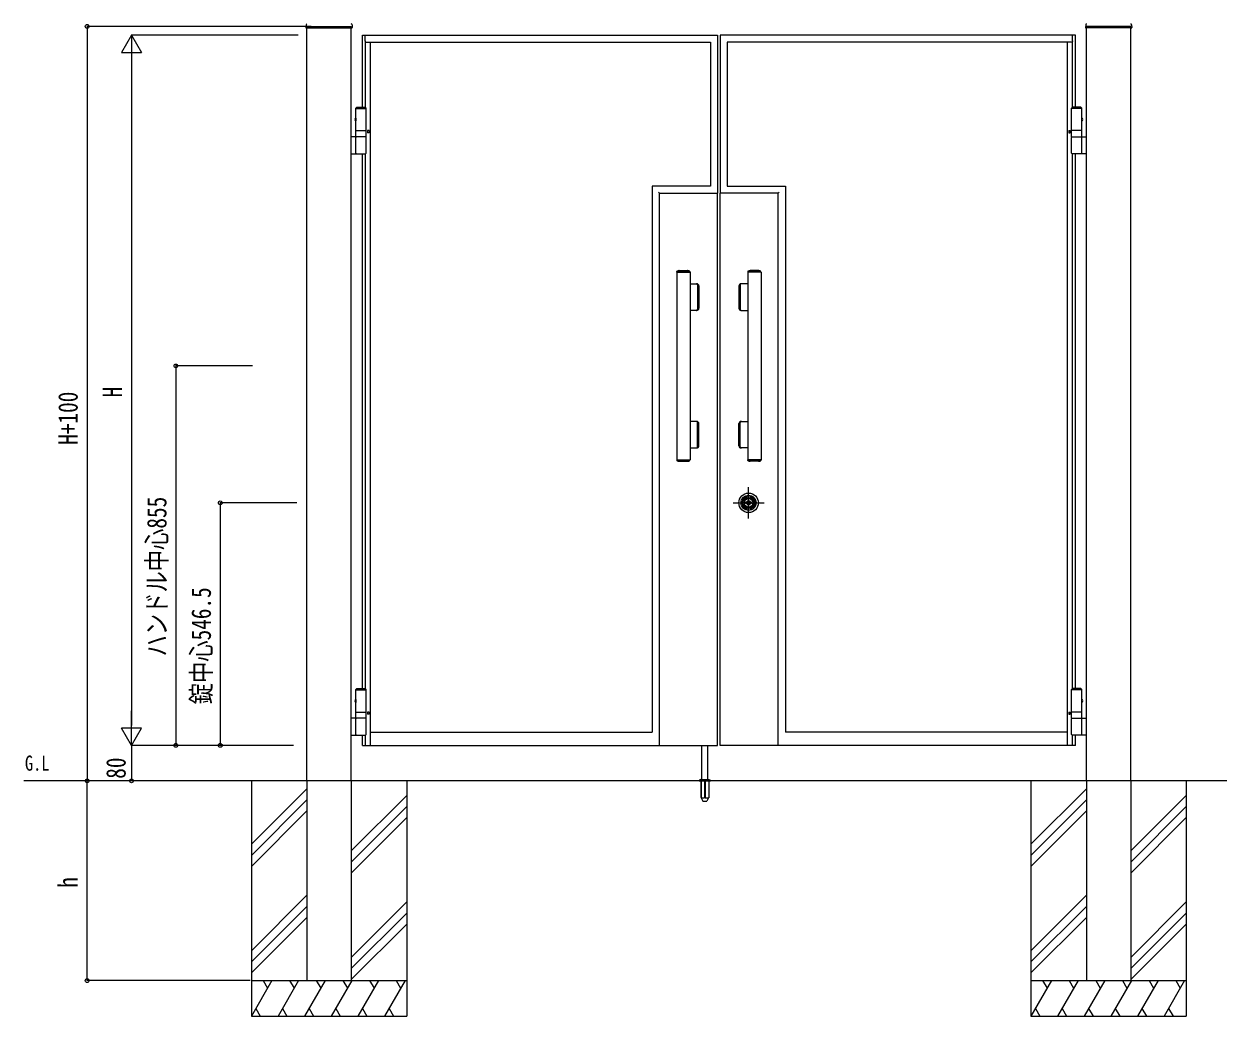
# Model space of a CAD drawing. Units: millimetres, scale not verified. Extents: x -4205 to 4205, y -2970 to 2970.
# Drawn here: x -1570 to 1120, y -658 to 1578 of the extents above; entities that cross this region are included whole.
import ezdxf
from ezdxf.enums import TextEntityAlignment as Align

# ---------------------------------------------------------------- set-up
doc = ezdxf.new("R2010")
doc.units = ezdxf.units.MM
doc.header["$LTSCALE"] = 10
for name, color, linetype in [('0-1_USER1', 3, 'Continuous'), ('0-2_YKK_12', 2, 'Continuous'), ('0-4_YKK_A1', 4, 'Continuous'), ('0-5_YKK_D', 6, 'Continuous')]:
    doc.layers.add(name, color=color, linetype=linetype)
doc.styles.add('ＭＳ ゴシック', font='')
doc.styles.get('ＭＳ ゴシック').set_extended_font_data('MS Gothic')

msp = doc.modelspace()

# ---------------------------------------------------------------- linework, layer by layer
at = {"layer": '0-2_YKK_12'}
for p, q in [((62.02, 463.83), (62.02, 533.83)), ((27.02, 498.83), (97.02, 498.83))]:
    msp.add_line(p, q, dxfattribs=at)
at = {"layer": '0-4_YKK_A1'}
for p, q in [((-934.73, 1576.02), (-935.08, 1569.36)), ((-934.58, 1568.83), (-831.38, 1568.83)), ((-932.98, 1572.33), (-932.98, 1568.83)), ((-932.98, -127.67), (-932.98, 1568.83)), ((-832.98, -127.67), (-832.98, 1568.83)), ((-831.23, 1576.02), (-830.88, 1569.36)), ((821.27, 1576.02), (820.92, 1569.36)), ((924.62, 1568.83), (821.42, 1568.83)), ((823.02, -127.67), (823.02, 1568.83)), ((923.02, 1572.33), (923.02, 1568.83)), ((923.02, -127.67), (923.02, 1568.83)), ((924.77, 1576.02), (925.12, 1569.36)), ((-807.98, 1552.33), (-7.98, 1552.33)), ((-807.98, 1390.33), (-807.98, 1552.33)), ((-801.73, 1539.97), (-801.53, 1537.86)), ((-801.28, 1536.33), (-801.53, 1537.86)), ((-801.28, 1536.33), (-23.98, 1536.33)), ((-801.28, 1390.13), (-801.28, 1536.33)), ((-789.97, -47.67), (-789.98, 1536.33)), ((-7.98, 1552.33), (-7.98, 1196.49)), ((-1.98, 1552.33), (-1.98, 1196.49)), ((798.02, 1552.33), (-1.98, 1552.33)), ((791.32, 1536.33), (14.02, 1536.33)), ((780.01, -47.67), (780.02, 1536.33)), ((791.32, 1536.33), (791.57, 1537.86)), ((791.32, 1390.13), (791.32, 1536.33)), ((791.77, 1539.97), (791.57, 1537.86)), ((798.02, 1390.33), (798.02, 1552.33)), ((-820.48, 1390.33), (-822.48, 1388.33)), ((-822.48, 1388.33), (-799.48, 1388.33)), ((-822.48, 1387.33), (-799.48, 1387.33)), ((-820.48, 1390.33), (-801.48, 1390.33)), ((-801.48, 1390.33), (-799.48, 1388.33)), ((791.52, 1390.33), (789.52, 1388.33)), ((812.52, 1388.33), (789.52, 1388.33)), ((812.52, 1387.33), (789.52, 1387.33)), ((810.52, 1390.33), (791.52, 1390.33)), ((810.52, 1390.33), (812.52, 1388.33)), ((-799.48, 1323.33), (-832.98, 1323.33)), ((-822.48, 1337.33), (-799.48, 1337.33)), ((-822.48, 1286.83), (-822.48, 1321.83)), ((-799.48, 1286.83), (-799.48, 1321.83)), ((-796.43, 1337.33), (-796.43, 1332.33)), ((-793.03, 1337.33), (-796.43, 1337.33)), ((-793.03, 1332.33), (-796.43, 1332.33)), ((-793.04, 1337.33), (-793.04, 1332.33)), ((783.07, 1337.33), (786.47, 1337.33)), ((783.07, 1332.33), (786.47, 1332.33)), ((783.08, 1337.33), (783.08, 1332.33)), ((786.47, 1337.33), (786.47, 1332.33)), ((812.52, 1337.33), (789.52, 1337.33)), ((789.52, 1323.33), (823.02, 1323.33)), ((789.52, 1286.83), (789.52, 1321.83)), ((812.52, 1286.83), (812.52, 1321.83)), ((-832.98, 1285.33), (-800.98, 1285.33)), ((-807.97, 80.33), (-807.97, 1285.33)), ((-801.27, 80.12), (-801.28, 1285.33)), ((823.02, 1285.33), (791.02, 1285.33)), ((791.31, 80.12), (791.32, 1285.33)), ((798.01, 80.33), (798.01, 1285.33)), ((-140.68, 1198.5), (-138.69, 1196.51)), ((-138.67, 1196.49), (-7.98, 1196.49)), ((128.71, 1196.49), (-1.98, 1196.49)), ((130.72, 1198.5), (128.73, 1196.51)), ((-94.73, 1022.33), (-75.23, 1022.33)), ((84.77, 1022.33), (65.27, 1022.33)), ((-99.98, 1018.83), (-99.98, 595.83)), ((-99.98, 1018.83), (-69.98, 1018.83)), ((-99.68, 1018.83), (-99.68, 1020.2)), ((-71.26, 1020.64), (-98.7, 1020.64)), ((-70.28, 1020.2), (-70.28, 1018.83)), ((-69.98, 1018.83), (-69.98, 595.83)), ((60.02, 1018.83), (60.02, 595.83)), ((90.02, 1018.83), (60.02, 1018.83)), ((60.32, 1020.2), (60.32, 1018.83)), ((61.3, 1020.64), (88.74, 1020.64)), ((89.72, 1018.83), (89.72, 1020.2)), ((90.02, 1018.83), (90.02, 595.83)), ((-69.98, 992.33), (-54.53, 992.33)), ((-53.18, 989.83), (-53.18, 934.83)), ((-52.03, 934.83), (-52.03, 989.83)), ((-49.98, 987.33), (-49.98, 937.33)), ((40.02, 987.33), (40.02, 937.33)), ((42.07, 934.83), (42.07, 989.83)), ((43.22, 989.83), (43.22, 934.83)), ((60.02, 992.33), (44.57, 992.33)), ((-54.53, 932.33), (-69.98, 932.33)), ((44.57, 932.33), (60.02, 932.33)), ((-54.53, 682.33), (-69.98, 682.33)), ((-53.18, 624.83), (-53.18, 679.83)), ((-52.03, 679.83), (-52.03, 624.83)), ((-49.98, 627.33), (-49.98, 677.33)), ((40.02, 627.33), (40.02, 677.33)), ((42.07, 679.83), (42.07, 624.83)), ((43.22, 624.83), (43.22, 679.83)), ((44.57, 682.33), (60.02, 682.33)), ((-69.98, 622.33), (-54.53, 622.33)), ((60.02, 622.33), (44.57, 622.33)), ((-99.98, 595.83), (-69.98, 595.83)), ((-99.68, 595.83), (-99.68, 594.46)), ((-71.26, 594.02), (-98.7, 594.02)), ((-94.73, 592.33), (-75.23, 592.33)), ((-70.28, 594.46), (-70.28, 595.83)), ((90.02, 595.83), (60.02, 595.83)), ((60.32, 594.46), (60.32, 595.83)), ((61.3, 594.02), (88.74, 594.02)), ((84.77, 592.33), (65.27, 592.33)), ((89.72, 595.83), (89.72, 594.46)), ((55.32, 497.18), (55.32, 500.48)), ((57.83, 500.48), (55.32, 500.48)), ((57.83, 497.18), (55.32, 497.18)), ((57.86, 497.89), (57.86, 499.77)), ((58.16, 500.07), (58.81, 500.07)), ((58.16, 497.59), (58.81, 497.59)), ((58.92, 500.11), (59.11, 500.23)), ((58.92, 497.55), (59.11, 497.42)), ((59.11, 500.23), (60.17, 500.23)), ((59.11, 497.42), (60.17, 497.42)), ((60.17, 500.23), (60.27, 499.86)), ((60.17, 497.42), (60.33, 498)), ((60.42, 499.86), (60.27, 499.86)), ((60.52, 498.15), (60.71, 498.15)), ((60.98, 498.96), (60.7, 499.68)), ((60.98, 497.79), (60.9, 498.02)), ((60.98, 497.79), (62.13, 497.79)), ((61.12, 498.87), (61.35, 498.87)), ((61.5, 498.99), (61.61, 499.62)), ((63.06, 499.86), (61.91, 499.86)), ((62.54, 498.67), (62.43, 498.04)), ((62.92, 498.79), (62.69, 498.79)), ((63.06, 499.86), (63.14, 499.64)), ((63.06, 498.7), (63.34, 497.98)), ((63.52, 499.51), (63.33, 499.51)), ((63.62, 497.79), (63.77, 497.79)), ((63.86, 500.23), (63.71, 499.66)), ((63.86, 497.42), (63.77, 497.79)), ((64.93, 500.23), (63.86, 500.23)), ((65.12, 500.11), (64.93, 500.23)), ((65.88, 500.07), (65.23, 500.07)), ((65.88, 497.59), (65.23, 497.59)), ((66.18, 497.89), (66.18, 499.77)), ((68.72, 500.48), (66.21, 500.48)), ((68.72, 497.18), (66.21, 497.18)), ((68.72, 497.18), (68.72, 500.48)), ((-820.48, 80.33), (-822.48, 78.33)), ((-822.48, 78.33), (-799.48, 78.33)), ((-822.48, 77.33), (-799.48, 77.33)), ((-820.48, 80.33), (-801.48, 80.33)), ((-801.48, 80.33), (-799.48, 78.33)), ((791.52, 80.33), (789.52, 78.33)), ((812.52, 78.33), (789.52, 78.33)), ((812.52, 77.33), (789.52, 77.33)), ((810.52, 80.33), (791.52, 80.33)), ((810.52, 80.33), (812.52, 78.33)), ((-822.48, 27.33), (-799.48, 27.33)), ((-796.43, 27.33), (-796.43, 22.33)), ((-793.03, 27.33), (-796.43, 27.33)), ((-793.04, 27.33), (-793.04, 22.33)), ((783.07, 27.33), (786.47, 27.33)), ((783.08, 27.33), (783.08, 22.33)), ((786.47, 27.33), (786.47, 22.33)), ((812.52, 27.33), (789.52, 27.33)), ((-799.48, 13.33), (-832.98, 13.33)), ((-822.48, -23.17), (-822.48, 11.83)), ((-799.48, -23.17), (-799.48, 11.83)), ((-793.03, 22.33), (-796.43, 22.33)), ((783.07, 22.33), (786.47, 22.33)), ((789.52, 13.33), (823.02, 13.33)), ((789.52, -23.17), (789.52, 11.83)), ((812.52, -23.17), (812.52, 11.83)), ((-832.98, -24.67), (-800.98, -24.67)), ((-807.97, -47.67), (-807.97, -24.67)), ((-801.27, -47.67), (-801.27, -24.67)), ((-789.97, -17.67), (-155.18, -17.67)), ((780.01, -17.67), (145.22, -17.67)), ((823.02, -24.67), (791.02, -24.67)), ((791.31, -47.67), (791.31, -24.67)), ((798.01, -47.67), (798.01, -24.67)), ((-807.97, -47.67), (-699.68, -47.67)), ((-699.68, -47.67), (-138.67, -47.67)), ((-42.98, -124.67), (-42.98, -47.67)), ((-29.98, -124.67), (-29.98, -47.67)), ((689.72, -47.67), (128.71, -47.67)), ((798.01, -47.67), (689.72, -47.67)), ((1373.02, -127.67), (-1570.45, -127.67)), ((-1057.98, -127.67), (-1057.98, -657.67)), ((-932.98, -127.67), (-932.98, -577.67)), ((-832.98, -127.67), (-832.98, -577.67)), ((-707.98, -127.67), (-707.98, -657.67)), ((-49.48, -126.83), (-49.48, -127.67)), ((-49.48, -127.67), (-23.48, -127.67)), ((-49.19, -126.13), (-23.77, -126.13)), ((-45.48, -124.67), (-48.82, -125.89)), ((-45.73, -127.67), (-45.73, -164.7)), ((-45.48, -124.67), (-27.48, -124.67)), ((-45.17, -127.67), (-45.17, -165.67)), ((-37.48, -127.67), (-37.48, -165.67)), ((-35.48, -127.67), (-35.48, -165.67)), ((-27.79, -127.67), (-27.79, -165.67)), ((-27.48, -124.67), (-24.14, -125.89)), ((-27.23, -127.67), (-27.23, -164.7)), ((-23.48, -126.83), (-23.48, -127.67)), ((698.02, -127.67), (698.02, -657.67)), ((823.02, -127.67), (823.02, -577.67)), ((923.02, -127.67), (923.02, -577.67)), ((1048.02, -127.67), (1048.02, -657.67)), ((-932.98, -145.46), (-1057.98, -270.46)), ((-707.98, -160.46), (-832.98, -285.46)), ((823.02, -145.46), (698.02, -270.46)), ((1048.02, -160.46), (923.02, -285.46)), ((-932.98, -170.46), (-1057.98, -295.46)), ((-707.98, -185.46), (-832.98, -310.46)), ((-45.73, -164.7), (-40.84, -173.17)), ((-45.17, -165.67), (-37.48, -165.67)), ((-39.97, -173.67), (-32.99, -173.67)), ((-37.48, -164.7), (-35.48, -164.7)), ((-35.48, -165.67), (-27.79, -165.67)), ((-27.23, -164.7), (-32.12, -173.17)), ((823.02, -170.46), (698.02, -295.46)), ((1048.02, -185.46), (923.02, -310.46)), ((-932.98, -195.46), (-1057.98, -320.46)), ((-707.98, -210.46), (-832.98, -335.46)), ((823.02, -195.46), (698.02, -320.46)), ((1048.02, -210.46), (923.02, -335.46)), ((-932.98, -385.46), (-1057.98, -510.46)), ((-707.98, -400.46), (-832.98, -525.46)), ((823.02, -385.46), (698.02, -510.46)), ((1048.02, -400.46), (923.02, -525.46)), ((-932.98, -410.46), (-1057.98, -535.46)), ((-707.98, -425.46), (-832.98, -550.46)), ((823.02, -410.46), (698.02, -535.46)), ((1048.02, -425.46), (923.02, -550.46)), ((-932.98, -435.46), (-1057.98, -560.46)), ((-707.98, -450.46), (-832.98, -575.46)), ((823.02, -435.46), (698.02, -560.46)), ((1048.02, -450.46), (923.02, -575.46)), ((-1057.98, -577.67), (-707.98, -577.67)), ((-1011.79, -577.67), (-1057.98, -657.67)), ((-1031.79, -577.67), (-1021.79, -594.99)), ((-951.79, -577.67), (-997.98, -657.67)), ((-971.79, -577.67), (-961.79, -594.99)), ((-891.79, -577.67), (-937.98, -657.67)), ((-932.98, -577.67), (-832.98, -577.67)), ((-911.79, -577.67), (-901.79, -594.99)), ((-831.79, -577.67), (-877.98, -657.67)), ((-851.79, -577.67), (-841.79, -594.99)), ((-771.79, -577.67), (-817.98, -657.67)), ((-791.79, -577.67), (-781.79, -594.99)), ((-711.79, -577.67), (-757.98, -657.67)), ((-731.79, -577.67), (-721.79, -594.99)), ((698.02, -577.67), (1048.02, -577.67)), ((744.21, -577.67), (698.02, -657.67)), ((724.21, -577.67), (734.21, -594.99)), ((804.21, -577.67), (758.02, -657.67)), ((784.21, -577.67), (794.21, -594.99)), ((864.21, -577.67), (818.02, -657.67)), ((823.02, -577.67), (923.02, -577.67)), ((844.21, -577.67), (854.21, -594.99)), ((924.21, -577.67), (878.02, -657.67)), ((904.21, -577.67), (914.21, -594.99)), ((984.21, -577.67), (938.02, -657.67)), ((964.21, -577.67), (974.21, -594.99)), ((1044.21, -577.67), (998.02, -657.67)), ((1024.21, -577.67), (1034.21, -594.99)), ((-1047.98, -640.35), (-1037.98, -657.67)), ((-987.98, -640.35), (-977.98, -657.67)), ((-927.98, -640.35), (-917.98, -657.67)), ((-867.98, -640.35), (-857.98, -657.67)), ((-807.98, -640.35), (-797.98, -657.67)), ((-747.98, -640.35), (-737.98, -657.67)), ((708.02, -640.35), (718.02, -657.67)), ((768.02, -640.35), (778.02, -657.67)), ((828.02, -640.35), (838.02, -657.67)), ((888.02, -640.35), (898.02, -657.67)), ((948.02, -640.35), (958.02, -657.67)), ((1008.02, -640.35), (1018.02, -657.67)), ((-1057.98, -657.67), (-707.98, -657.67)), ((698.02, -657.67), (1048.02, -657.67))]:
    msp.add_line(p, q, dxfattribs=at)
for points in [[(-932.98, 1572.33), (-832.98, 1572.33), (-832.98, 1568.83)], [(923.02, 1572.33), (823.02, 1572.33), (823.02, 1568.83)], [(-801.73, 1539.97), (-801.73, 1548.67), (-801.53, 1550.8)], [(-23.98, 1536.33), (-23.98, 1212.33), (-155.18, 1212.33), (-155.18, -17.67)], [(14.02, 1536.33), (14.02, 1212.33), (145.22, 1212.33), (145.22, -17.67)], [(791.77, 1539.97), (791.77, 1548.67), (791.57, 1550.8)], [(-822.48, 1323.33), (-822.48, 1337.33), (-822.48, 1388.33)], [(-799.48, 1323.33), (-799.48, 1337.33), (-799.48, 1388.33)], [(789.52, 1323.33), (789.52, 1337.33), (789.52, 1388.33)], [(812.52, 1323.33), (812.52, 1337.33), (812.52, 1388.33)], [(-138.67, -47.67), (-138.67, 1196.49), (-138.69, 1196.51)], [(-138.67, -47.67), (-7.98, -47.67), (-7.98, 1196.49)], [(128.71, -47.67), (-1.98, -47.67), (-1.98, 1196.49)], [(128.71, -47.67), (128.71, 1196.49), (128.73, 1196.51)], [(65.12, 497.55), (64.93, 497.42), (63.86, 497.42)], [(-822.48, 13.33), (-822.48, 27.33), (-822.48, 78.33)], [(-799.48, 13.33), (-799.48, 27.33), (-799.48, 78.33)], [(789.52, 13.33), (789.52, 27.33), (789.52, 78.33)], [(812.52, 13.33), (812.52, 27.33), (812.52, 78.33)]]:
    msp.add_lwpolyline(points, dxfattribs=at)
for radius in [22, 17, 14.4, 14, 11.1, 10.9, 9.9, 4.3]:
    msp.add_circle((62.02, 498.83), radius, dxfattribs=at)
for centre, radius, start, end in [((-934.58, 1569.33), 0.5, 177, 270), ((-932.73, 1575.91), 2, 99.0011, 177), ((-833.23, 1575.91), 2, 3, 80.9989), ((-831.38, 1569.33), 0.5, 270, 3), ((821.42, 1569.33), 0.5, 177, 270), ((823.27, 1575.91), 2, 99.0011, 177), ((922.77, 1575.91), 2, 3, 80.9989), ((924.62, 1569.33), 0.5, 270, 3), ((-820.98, 1321.83), 1.5, 90, 180), ((-800.98, 1321.83), 1.5, 360, 90), ((791.02, 1321.83), 1.5, 90, 180), ((811.02, 1321.83), 1.5, 360, 90), ((-820.98, 1286.83), 1.5, 180, 270), ((-800.98, 1286.83), 1.5, 270, 360), ((791.02, 1286.83), 1.5, 180, 270), ((811.02, 1286.83), 1.5, 270, 360), ((-84.98, 983.55), 40, 104.21682, 110.76843), ((-94.73, 1022.03), 0.3, 90, 104.21682), ((-94.73, 1022.03), 0.3, 61.29529, 90), ((-84.98, 1039.83), 20, 241.29529, 250.4307), ((-84.98, 1039.83), 20, 289.5693, 298.70471), ((-75.23, 1022.03), 0.3, 90, 118.70471), ((-75.23, 1022.03), 0.3, 75.78318, 90), ((-84.98, 983.55), 40, 69.23157, 75.78318), ((75.02, 983.55), 40, 104.21682, 110.76843), ((65.27, 1022.03), 0.3, 90, 104.21682), ((65.27, 1022.03), 0.3, 61.29529, 90), ((75.02, 1039.83), 20, 241.29529, 250.4307), ((75.02, 1039.83), 20, 289.5693, 298.70471), ((84.77, 1022.03), 0.3, 90, 118.70471), ((84.77, 1022.03), 0.3, 75.78318, 90), ((75.02, 983.55), 40, 69.23157, 75.78318), ((-98.88, 1020.2), 0.8, 110.76843, 180), ((-91.58, 1021.27), 0.3, 250.4307, 279.9206), ((-84.98, 983.55), 38, 80.0794, 99.9206), ((-78.38, 1021.27), 0.3, 260.0794, 289.5693), ((-71.08, 1020.2), 0.8, 0, 69.23157), ((61.12, 1020.2), 0.8, 110.76843, 180), ((68.42, 1021.27), 0.3, 250.4307, 279.9206), ((75.02, 983.55), 38, 80.0794, 99.9206), ((81.62, 1021.27), 0.3, 260.0794, 289.5693), ((88.92, 1020.2), 0.8, 0, 69.23157), ((-55.68, 989.83), 2.5, 0, 90), ((-54.98, 987.33), 5, 0, 90), ((-54.53, 989.83), 2.5, 0, 90), ((45.02, 987.33), 5, 90, 180), ((44.57, 989.83), 2.5, 90, 180), ((45.72, 989.83), 2.5, 90, 180), ((-55.68, 934.83), 2.5, 270, 0), ((-54.98, 937.33), 5, 270, 0), ((-54.53, 934.83), 2.5, 270, 0), ((45.02, 937.33), 5, 180, 270), ((44.57, 934.83), 2.5, 180, 270), ((45.72, 934.83), 2.5, 180, 270), ((-55.68, 679.83), 2.5, 0, 90), ((-54.98, 677.33), 5, 0, 90), ((-54.53, 679.83), 2.5, 0, 90), ((45.02, 677.33), 5, 90, 180), ((44.57, 679.83), 2.5, 90, 180), ((45.72, 679.83), 2.5, 90, 180), ((-55.68, 624.83), 2.5, 270, 0), ((-54.98, 627.33), 5, 270, 0), ((-54.53, 624.83), 2.5, 270, 0), ((45.02, 627.33), 5, 180, 270), ((44.57, 624.83), 2.5, 180, 270), ((45.72, 624.83), 2.5, 180, 270), ((-98.88, 594.46), 0.8, 180, 249.23157), ((-84.98, 631.11), 40, 249.23157, 255.78318), ((-94.73, 592.63), 0.3, 255.78318, 270), ((-94.73, 592.63), 0.3, 270, 298.70471), ((-84.98, 574.82), 20, 109.5693, 118.70471), ((-91.58, 593.39), 0.3, 80.0794, 109.5693), ((-84.98, 631.11), 38, 260.0794, 279.9206), ((-78.38, 593.39), 0.3, 70.4307, 99.9206), ((-84.98, 574.82), 20, 61.29529, 70.4307), ((-75.23, 592.63), 0.3, 241.29529, 270), ((-75.23, 592.63), 0.3, 270, 284.21682), ((-84.98, 631.11), 40, 284.21682, 290.76843), ((-71.08, 594.46), 0.8, 290.76843, 0), ((61.12, 594.46), 0.8, 180, 249.23157), ((75.02, 631.11), 40, 249.23157, 255.78318), ((65.27, 592.63), 0.3, 255.78318, 270), ((65.27, 592.63), 0.3, 270, 298.70471), ((75.02, 574.82), 20, 109.5693, 118.70471), ((68.42, 593.39), 0.3, 80.0794, 109.5693), ((75.02, 631.11), 38, 260.0794, 279.9206), ((81.62, 593.39), 0.3, 70.4307, 99.9206), ((75.02, 574.82), 20, 61.29529, 70.4307), ((84.77, 592.63), 0.3, 241.29529, 270), ((84.77, 592.63), 0.3, 270, 284.21682), ((75.02, 631.11), 40, 284.21682, 290.76843), ((88.92, 594.46), 0.8, 290.76843, 0), ((62.02, 498.83), 5.65, 163.01998, 196.97968), ((62.02, 498.83), 4.5, 21.51019, 158.48981), ((62.02, 498.83), 4.5, 201.51019, 338.48981), ((58.16, 499.77), 0.3, 90, 180), ((58.16, 497.89), 0.3, 180, 270), ((58.81, 500.27), 0.2, 270, 305), ((58.81, 497.39), 0.2, 55, 90), ((60.52, 497.95), 0.2, 90, 165), ((60.42, 499.56), 0.3, 22, 90), ((60.71, 497.95), 0.2, 20, 90), ((61.12, 499.02), 0.15, 202, 270), ((61.35, 499.02), 0.15, 270, 350), ((61.91, 499.56), 0.3, 90, 170), ((62.13, 498.09), 0.3, 270, 350), ((62.69, 498.64), 0.15, 90, 170), ((62.92, 498.64), 0.15, 22, 90), ((63.33, 499.71), 0.2, 200, 270), ((63.62, 498.09), 0.3, 202, 270), ((63.52, 499.71), 0.2, 270, 345), ((65.23, 500.27), 0.2, 235, 270), ((65.23, 497.39), 0.2, 90, 125), ((65.88, 499.77), 0.3, 0, 90), ((65.88, 497.89), 0.3, 270, 0), ((62.02, 498.83), 5.65, 343.02032, 16.98002), ((-820.98, 11.83), 1.5, 90, 180), ((-800.98, 11.83), 1.5, 360, 90), ((791.02, 11.83), 1.5, 90, 180), ((811.02, 11.83), 1.5, 360, 90), ((-820.98, -23.17), 1.5, 180, 270), ((-800.98, -23.17), 1.5, 270, 360), ((791.02, -23.17), 1.5, 180, 270), ((811.02, -23.17), 1.5, 270, 360), ((-48.48, -126.83), 1, 110, 180), ((-24.48, -126.83), 1, 0, 70), ((-39.97, -172.67), 1, 210, 270), ((-32.99, -172.67), 1, 270, 330)]:
    msp.add_arc(centre, radius, start, end, dxfattribs=at)
for centre, ratio, start_param, end_param in [((-822.08, 1362.33), 0.719672, 0.1591956, 2.9823971), ((-822.09, 1362.33), 0.258819, 0.4473441, 2.6942486), ((812.12, 1362.33), 0.719672, 3.3007883, 6.1239897), ((812.13, 1362.33), 0.258819, 3.5889367, 5.8358412), ((-822.08, 52.33), 0.719672, 0.1591956, 2.9823971), ((-822.09, 52.33), 0.258819, 0.4473441, 2.6942486), ((812.12, 52.33), 0.719672, 3.3007883, 6.1239897), ((812.13, 52.33), 0.258819, 3.5889367, 5.8358412)]:
    msp.add_ellipse(centre, major_axis=(0, 3.5), ratio=ratio, start_param=start_param, end_param=end_param, dxfattribs=at)
at = {"layer": '0-5_YKK_D'}
for p, q in [((-922.98, 1572.33), (-1429, 1572.33)), ((-1428, 1572.33), (-1428, -127.67)), ((-1328, 1552.33), (-1350.5, 1513.36)), ((-952.98, 1552.33), (-1329, 1552.33)), ((-1328, 1552.33), (-1305.5, 1513.36)), ((-1328, 1552.33), (-1328, 1474.39)), ((-1350.5, 1513.36), (-1305.5, 1513.36)), ((-1328, 1507.33), (-1328, -2.67)), ((-1055.56, 807.33), (-1229, 807.33)), ((-1228, 807.33), (-1228, -47.67)), ((-955.56, 498.83), (-1129, 498.83)), ((-1128, 498.83), (-1128, -47.67)), ((-1328, -47.67), (-1328, 30.27)), ((-1328, -47.67), (-1350.5, -8.7)), ((-1305.5, -8.7), (-1350.5, -8.7)), ((-1328, -47.67), (-1305.5, -8.7)), ((-965.47, -47.67), (-1329, -47.67)), ((-965.47, -47.67), (-1329, -47.67)), ((-1328, -47.67), (-1328, -127.67)), ((-962.97, -47.67), (-1229, -47.67)), ((-962.97, -47.67), (-1129, -47.67)), ((-1060.48, -127.67), (-1429, -127.67)), ((-1052.62, -127.67), (-1429, -127.67)), ((-1428, -577.67), (-1428, -127.67)), ((-1222.98, -127.67), (-1329, -127.67)), ((-1060.48, -577.67), (-1429, -577.67))]:
    msp.add_line(p, q, dxfattribs=at)
for centre in [(-1428, 1572.33), (-1228, 807.33), (-1128, 498.83), (-1228, -47.67), (-1128, -47.67), (-1428, -127.67), (-1428, -127.67), (-1328, -127.67), (-1428, -577.67)]:
    msp.add_circle(centre, 4.25, dxfattribs=at)

# ---------------------------------------------------------------- texts
at = {"layer": '0-1_USER1', "style": 'ＭＳ ゴシック', "width": 0.8}
msp.add_text('G.L', height=33.99, dxfattribs=at).set_placement((-1568.18, -114.84), align=Align.BOTTOM_LEFT)
at = {"layer": '0-5_YKK_D', "style": 'ＭＳ ゴシック', "width": 0.8}
for s, p in [('H', (-1336, 736.33)), ('H+100', (-1436, 629.53)), ('ハンドル中心855', (-1236, 152.63)), ('錠中心546.5', (-1136, 44.78)), ('80', (-1328, -122.87)), ('h', (-1436, -368.67))]:
    msp.add_text(s, height=43.99, rotation=90, dxfattribs=at).set_placement(p, align=Align.BOTTOM_LEFT)

doc.saveas('drawing.dxf')
